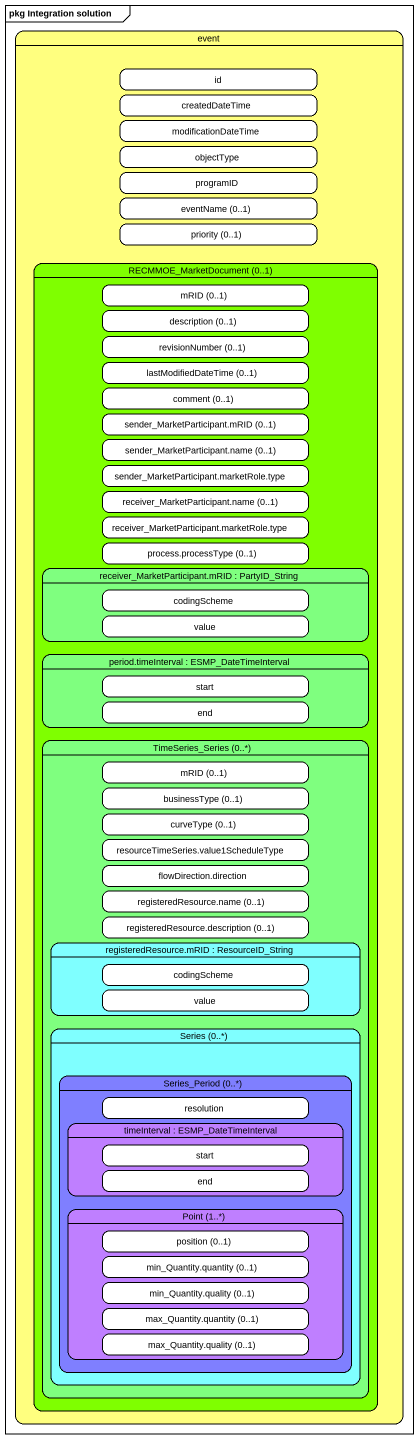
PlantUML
@startuml
mainframe pkg Integration solution
hide empty description
state event #FFFF7F {
  state id
  state createdDateTime
  state modificationDateTime
  state objectType
  state programID
  state "eventName (0..1)" as eventName_0_1
  state "priority (0..1)" as priority_0_1
  state "RECMMOE_MarketDocument (0..1)" as RECMMOE_MarketDocument_0_1 #7FFF00 {
    state "mRID (0..1)" as mRID_0_1
    state "description (0..1)" as description_0_1
    state "revisionNumber (0..1)" as revisionNumber_0_1
    state "lastModifiedDateTime (0..1)" as lastModifiedDateTime_0_1
    state "comment (0..1)" as comment_0_1
    state "sender_MarketParticipant.mRID (0..1)" as sender_MarketParticipant
    state "sender_MarketParticipant.name (0..1)" as sender_MarketParticipant_2
    state "sender_MarketParticipant.marketRole.type" as sender_MarketParticipant_3
    state "receiver_MarketParticipant.name (0..1)" as receiver_MarketParticipant
    state "receiver_MarketParticipant.marketRole.type" as receiver_MarketParticipant_2
    state "process.processType (0..1)" as process_processType_0_1
    state "receiver_MarketParticipant.mRID : PartyID_String" as receiver_MarketParticipant_3 #7FFF7F {
      state codingScheme
      state value
    }
    state "period.timeInterval : ESMP_DateTimeInterval" as period_timeInterval_ESMP #7FFF7F {
      state "end" as end_
      state "start" as start_
    }
    state "TimeSeries_Series (0..*)" as TimeSeries_Series_0 #7FFF7F {
      state "businessType (0..1)" as businessType_0_1
      state "mRID (0..1)" as mRID_0_1_2
      state "curveType (0..1)" as curveType_0_1
      state "flowDirection.direction" as flowDirection_direction
      state "resourceTimeSeries.value1ScheduleType" as resourceTimeSeries
      state "registeredResource.name (0..1)" as registeredResource_name_0_1
      state "registeredResource.mRID : ResourceID_String" as registeredResource_mRID #7FFFFF {
        state "codingScheme" as codingScheme_2
        state "value" as value_2
      }
      state "registeredResource.description (0..1)" as registeredResource
      state "Series (0..*)" as Series_0 #7FFFFF {
        state "Series_Period (0..*)" as Series_Period_0 #7F7FFF {
          state resolution
          state "timeInterval : ESMP_DateTimeInterval" as timeInterval_ESMP #BF7FFF {
            state "end" as end__2
            state "start" as start__2
          }
          state "Point (1..*)" as Point_1 #BF7FFF {
            state "position (0..1)" as position_0_1
            state "min_Quantity.quality (0..1)" as min_Quantity_quality_0_1
            state "min_Quantity.quantity (0..1)" as min_Quantity_quantity_0_1
            state "max_Quantity.quantity (0..1)" as max_Quantity_quantity_0_1
            state "max_Quantity.quality (0..1)" as max_Quantity_quality_0_1
          }
        }
      }
    }
  }
}
@enduml
